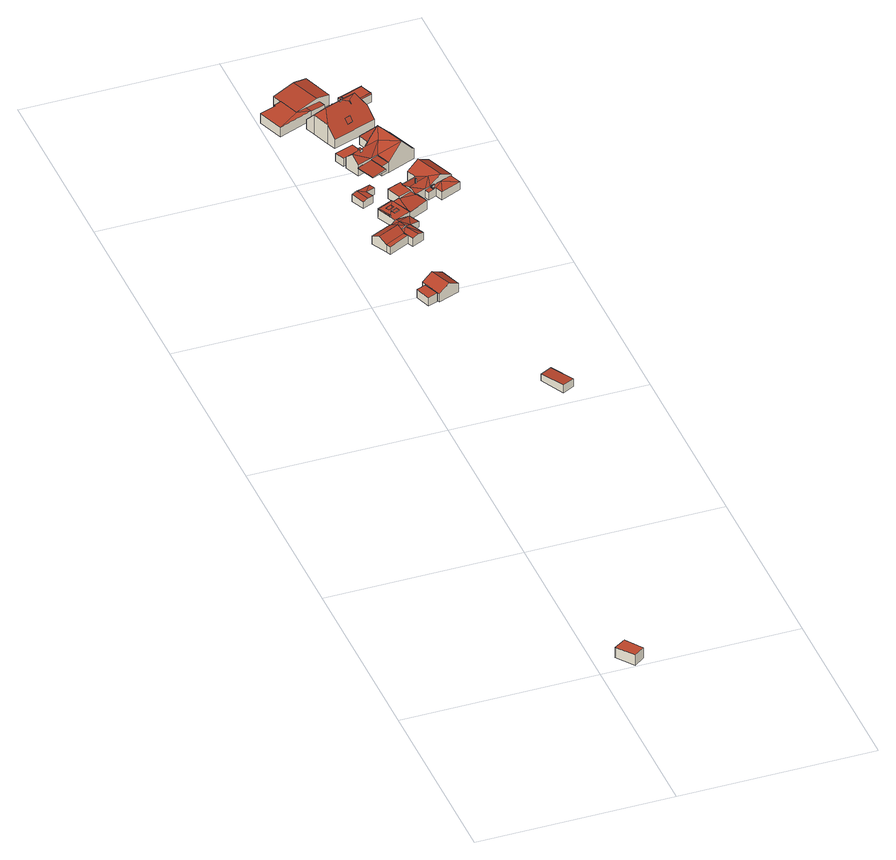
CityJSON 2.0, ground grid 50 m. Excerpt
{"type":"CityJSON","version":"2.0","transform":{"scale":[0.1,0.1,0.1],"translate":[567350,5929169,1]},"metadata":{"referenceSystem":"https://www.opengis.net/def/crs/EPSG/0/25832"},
"CityObjects":{
"building1":{"type":"Building","attributes":{"Grundfläche 2D":"19.589775","Grundhöhe NN":"1.174"},"geometry":[{"type":"Solid","lod":"3","boundaries":[[[[0,1,2,3,4]],[[0,4,5,6]],[[1,0,6,7]],[[2,1,7,8]],[[8,5,4,3,2]],[[8,7,6,5]]]],"semantics":{"surfaces":[{"type":"RoofSurface"},{"type":"WallSurface"},{"type":"GroundSurface"}],"values":[[0,1,1,1,1,2]]}}]},
"building2":{"type":"Building","attributes":{"Grundfläche 2D":"11.090458","Grundhöhe NN":"1.136"},"geometry":[{"type":"Solid","lod":"3","boundaries":[[[[9,10,11,12]],[[13,14,12,11]],[[14,15,9,12]],[[15,16,10,9]],[[16,13,11,10]],[[16,15,14,13]]]],"semantics":{"surfaces":[{"type":"RoofSurface"},{"type":"WallSurface"},{"type":"GroundSurface"}],"values":[[0,1,1,1,1,2]]}}]},
"building3":{"type":"Building","attributes":{"Grundfläche 2D":"35.291386","Grundhöhe NN":"1.378"},"geometry":[{"type":"Solid","lod":"3","boundaries":[[[[17,18,19,20]],[[19,18,21,22,23]],[[21,18,17,24,25]],[[23,22,21,25,26]],[[20,19,23,26,27]],[[17,20,27,24]],[[25,24,27,26]]]],"semantics":{"surfaces":[{"type":"RoofSurface"},{"type":"WallSurface"},{"type":"GroundSurface"}],"values":[[0,0,1,1,1,1,2]]}}]},
"building4":{"type":"Building","attributes":{"Grundfläche 2D":"23.791351","Grundhöhe NN":"1.198"},"geometry":[{"type":"Solid","lod":"3","boundaries":[[[[28,29,30,31]],[[32,33,31,30]],[[33,34,28,31]],[[34,35,29,28]],[[35,32,30,29]],[[35,34,33,32]]]],"semantics":{"surfaces":[{"type":"RoofSurface"},{"type":"WallSurface"},{"type":"GroundSurface"}],"values":[[0,1,1,1,1,2]]}}]},
"building5":{"type":"Building","attributes":{"Grundfläche 2D":"68.024656","Grundhöhe NN":"1.408"},"geometry":[{"type":"Solid","lod":"3","boundaries":[[[[36,37,38,39,40]],[[41,42,37,43,44,45]],[[37,42,38]],[[46,44,43,47]],[[38,48,39]],[[39,48,49]],[[50,48,38]],[[51,48,50]],[[52,53,51]],[[53,48,51]],[[49,48,53]],[[54,50,38]],[[44,46,45]],[[45,46,55,56,57]],[[41,45,57,58]],[[59,57,56]],[[60,57,59]],[[43,37,36,61,62]],[[38,42,41,58,54]],[[40,39,63,64]],[[36,40,64,61]],[[47,43,62,65]],[[46,47,65,66]],[[60,67,68,52,51,50,54,58,57]],[[53,52,68,69]],[[49,53,69,63,39]],[[46,66,70,55]],[[59,56,55,70,71]],[[60,59,71,67]],[[69,68,67,71,70,66,65,62,61,64,63]]]],"semantics":{"surfaces":[{"type":"RoofSurface"},{"type":"WallSurface"},{"type":"GroundSurface"}],"values":[[0,0,0,0,0,0,0,0,0,0,0,0,0,0,0,0,0,1,1,1,1,1,1,1,1,1,1,1,1,2]]}}]},
"building6":{"type":"Building","attributes":{"Grundfläche 2D":"15.640024","Grundhöhe NN":"1.471"},"geometry":[{"type":"Solid","lod":"3","boundaries":[[[[72,73,74,75]],[[76,72,75,77]],[[78,76,79]],[[80,72,76,78]],[[77,75,74,81,82]],[[76,77,82,83]],[[79,76,83,84]],[[78,79,84,85]],[[73,72,80,78,85,86]],[[74,73,86,81]],[[86,85,84,83,82,81]]]],"semantics":{"surfaces":[{"type":"RoofSurface"},{"type":"WallSurface"},{"type":"GroundSurface"}],"values":[[0,0,0,0,1,1,1,1,1,1,2]]}}]},
"building7":{"type":"Building","attributes":{"Grundfläche 2D":"14.355707","Grundhöhe NN":"1.440"},"geometry":[{"type":"Solid","lod":"3","boundaries":[[[[87,88,89,90]],[[91,92,90,89]],[[92,93,87,90]],[[93,94,88,87]],[[94,91,89,88]],[[94,93,92,91]]]],"semantics":{"surfaces":[{"type":"RoofSurface"},{"type":"WallSurface"},{"type":"GroundSurface"}],"values":[[0,1,1,1,1,2]]}}]},
"building8":{"type":"Building","attributes":{"Grundfläche 2D":"141.662245","Grundhöhe NN":"1.530"},"geometry":[{"type":"Solid","lod":"3","boundaries":[[[[95,96,97,98,99,100]],[[101,100,99]],[[102,100,101,103]],[[104,105,106,107,108]],[[102,109,106,105,110,111,112]],[[103,113,114,115]],[[95,111,116,117,96]],[[97,96,117,118]],[[98,97,118,119]],[[99,98,119,120]],[[99,120,121,113,101]],[[113,103,101]],[[112,100,102]],[[100,112,111,95]],[[110,105,104,122,123]],[[110,123,116,111]],[[124,125,108,107,106,109,102,103,115]],[[104,108,125,122]],[[114,113,121,126]],[[115,114,126,124]],[[117,116,123,122,125,124,126,121,120,119,118]]]],"semantics":{"surfaces":[{"type":"RoofSurface"},{"type":"WallSurface"},{"type":"GroundSurface"}],"values":[[0,0,0,0,0,0,1,1,1,1,1,1,1,1,1,1,1,1,1,1,2]]}}]},
"building9":{"type":"Building","attributes":{"Grundfläche 2D":"147.433457","Grundhöhe NN":"1.419"},"children":["building9-1","building9-2","building9-3","building9-4"],"geometry":[{"type":"Solid","lod":"3","boundaries":[[[[127,128,129,130,131]],[[129,128,132,133,134]],[[135,136,137,138,139,134,133,140]],[[138,137,141,134,139]],[[137,142,143,141]],[[144,134,141]],[[145,129,134,144]],[[146,147,148,149,150,151,152]],[[147,146,152,153,154,149,148]],[[155,156,153,152]],[[157,158,159,160]],[[161,162,159,158]],[[157,160,163]],[[158,157,164]],[[165,166,167,168,136,169,170,171]],[[160,159,172,173]],[[163,160,173,174]],[[162,161,175,176]],[[127,131,177,178]],[[132,128,127,178,179]],[[133,132,179,180]],[[133,180,181,140]],[[157,142,137,136,168,164]],[[182,144,141,143,142,157,163,174]],[[183,177,131,130,129,145,144,182,184]],[[169,135,140,170]],[[170,140,181,185,171]],[[165,171,185,186]],[[167,166,165,186,175,161,158]],[[167,158,164,168]],[[135,169,136]],[[187,150,149,154,188]],[[153,156,189,190]],[[150,187,172,159,151]],[[191,155,152,151,159,162,176]],[[156,155,191,189]],[[154,153,190,188]],[[191,176,175,186,185,181,180,179,178,177,183,184,182,174,173,172,187,188,190,189]]]],"semantics":{"surfaces":[{"type":"RoofSurface"},{"type":"WallSurface"},{"type":"GroundSurface"}],"values":[[0,0,0,0,0,0,0,0,0,0,0,0,0,0,0,1,1,1,1,1,1,1,1,1,1,1,1,1,1,1,1,1,1,1,1,1,1,2]]}}]},
"building9-1":{"type":"BuildingInstallation","parents":["building9"],"geometry":[{"type":"MultiSurface","lod":"3","boundaries":[[[192,193,194,195,196,197]],[[198,138,199,195,194,193]],[[199,200,196,195]],[[201,192,197,196,200,139]],[[201,198,193,192]]],"semantics":{"surfaces":[{"type":"RoofSurface"},{"type":"WallSurface"}],"values":[0,1,1,1,1]}}]},
"building9-2":{"type":"BuildingInstallation","parents":["building9"],"geometry":[{"type":"MultiSurface","lod":"3","boundaries":[[[202,203,204,205,206]],[[203,202,207]],[[206,205,208,209]],[[210,207,202,206,209,147]],[[211,204,203,207,210,146]],[[205,204,211,208]]],"semantics":{"surfaces":[{"type":"RoofSurface"},{"type":"WallSurface"}],"values":[0,0,1,1,1,1]}}]},
"building9-3":{"type":"BuildingInstallation","parents":["building9"],"geometry":[{"type":"MultiSurface","lod":"3","boundaries":[[[212,213,214,215]],[[215,214,216,217]],[[212,215,217,218]],[[213,212,218,219]],[[214,213,219,216]]],"semantics":{"surfaces":[{"type":"RoofSurface"},{"type":"WallSurface"}],"values":[0,1,1,1,1]}}]},
"building9-4":{"type":"BuildingInstallation","parents":["building9"],"geometry":[{"type":"MultiSurface","lod":"3","boundaries":[[[220,221,222,223,224]],[[153,154,224,223]],[[154,149,220,224]],[[149,225,221,220]],[[153,223,222,221,225,148]]],"semantics":{"surfaces":[{"type":"RoofSurface"},{"type":"WallSurface"}],"values":[0,1,1,1,1]}}]},
"building10":{"type":"Building","attributes":{"Grundfläche 2D":"121.474169","Grundhöhe NN":"1.440"},"children":["building10-1","building10-2"],"geometry":[{"type":"Solid","lod":"3","boundaries":[[[[226,227,228]],[[229,230,226]],[[230,227,226]],[[231,230,229]],[[232,230,231]],[[233,234,235,231]],[[231,235,232]],[[236,234,233]],[[237,235,234,238,239,240]],[[241,242,239]],[[240,239,242,235,237]],[[243,244,232,245]],[[232,235,245]],[[245,235,242]],[[246,247,248,249]],[[250,251,252,253]],[[251,250,254,255,236,233,231,229,226,228,256,257]],[[234,236,255,258]],[[238,234,258,259]],[[241,239,238,259,260,261,262]],[[260,263,264,249,248,245,242,241,262,261]],[[265,244,243,245,248,247,266]],[[227,230,232,244,265,267]],[[228,227,267,256]],[[263,268,246,249,264]],[[246,268,266,247]],[[257,269,252,251]],[[253,252,269,270]],[[250,253,270,254]],[[259,258,255,254,270,269,257,256,267,265,266,268,263,260]]]],"semantics":{"surfaces":[{"type":"RoofSurface"},{"type":"WallSurface"},{"type":"GroundSurface"}],"values":[[0,0,0,0,0,0,0,0,0,0,0,0,0,0,0,0,1,1,1,1,1,1,1,1,1,1,1,1,1,2]]}}]},
"building10-1":{"type":"BuildingInstallation","parents":["building10"],"geometry":[{"type":"MultiSurface","lod":"3","boundaries":[[[271,272,273,274,275]],[[276,277,271,275]],[[278,273,272,271,277,240]],[[278,279,274,273]],[[276,275,274,279,237]]],"semantics":{"surfaces":[{"type":"RoofSurface"},{"type":"WallSurface"}],"values":[0,1,1,1,1]}}]},
"building10-2":{"type":"BuildingInstallation","parents":["building10"],"geometry":[{"type":"MultiSurface","lod":"3","boundaries":[[[280,281,246,249,262,282]],[[282,262,249,264,261,283]],[[280,282,283,284]],[[281,280,284,285]],[[281,285,264,249,246]],[[283,261,264,285,284]]],"semantics":{"surfaces":[{"type":"RoofSurface"},{"type":"WallSurface"},{"type":"OuterCeilingSurface"}],"values":[0,1,1,1,1,2]}}]},
"building11":{"type":"Building","attributes":{"Grundfläche 2D":"143.804413","Grundhöhe NN":"1.613"},"children":["building11-1","building11-2","building11-3","building11-4","building11-5"],"geometry":[{"type":"MultiSurface","lod":"3","boundaries":[[[286,287,288,289,290,291,292,293,294,295]],[[295,288,287,286]],[[296,295,294]],[[296,297,298,299,290,289,288,295]],[[291,290,299]],[[300,301,302]],[[300,303,304,305]],[[305,301,300]],[[306,307,303]],[[307,304,303]],[[308,302,301,309]],[[306,310,311,307]],[[312,313,314,315,316,317]],[[307,311,315,314]],[[313,304,307,314]],[[312,305,304,313]],[[301,305,312,317]],[[316,309,301,317]],[[293,292,318,319]],[[320,321,322,297,296,294,293,319,323]],[[324,298,297,322,325]],[[292,291,326,318]],[[299,298,324,327]],[[291,299,327,326]],[[328,306,303,300,302,329,325]],[[330,310,306,328,321]],[[311,310,330,331,332,333,308,309,316,315]],[[302,308,333,329]],[[323,319,318,326,327,324,325,329,333,332,331,330,321,320]]],"semantics":{"surfaces":[{"type":"RoofSurface"},{"type":"WallSurface"},{"type":"GroundSurface"}],"values":[0,0,0,0,0,0,0,0,0,0,0,0,0,1,1,1,1,1,1,1,1,1,1,1,1,1,1,1,2]}}]},
"building11-1":{"type":"BuildingInstallation","parents":["building11"],"geometry":[{"type":"MultiSurface","lod":"3","boundaries":[[[334,335,336,337]],[[334,337,338,339]],[[336,335,340,341]],[[337,336,341,338]],[[335,334,339,340]]],"semantics":{"surfaces":[{"type":"RoofSurface"},{"type":"WallSurface"}],"values":[0,1,1,1,1]}}]},
"building11-2":{"type":"BuildingInstallation","parents":["building11"],"geometry":[{"type":"MultiSurface","lod":"3","boundaries":[[[342,343,344,345,346,347,348,349]],[[350,351,347,346,352]],[[348,347,351,353]],[[349,348,353,287]],[[342,349,287,288]],[[288,354,343,342]],[[345,344,343,354,355,356]],[[346,345,356,289,352]]],"semantics":{"surfaces":[{"type":"RoofSurface"},{"type":"WallSurface"}],"values":[0,1,1,1,1,1,1,1]}}]},
"building11-3":{"type":"BuildingInstallation","parents":["building11"],"geometry":[{"type":"MultiSurface","lod":"3","boundaries":[[[357,358,359,360]],[[360,359,361,362]],[[358,357,363,364]],[[357,360,362,363]],[[359,358,364,361]]],"semantics":{"surfaces":[{"type":"RoofSurface"},{"type":"WallSurface"}],"values":[0,1,1,1,1]}}]},
"building11-4":{"type":"BuildingInstallation","parents":["building11"],"geometry":[{"type":"MultiSurface","lod":"3","boundaries":[[[365,366,367,368,369,370]],[[368,367,371,372]],[[369,368,372,373]],[[369,373,370]],[[371,367,366,365,374]]],"semantics":{"surfaces":[{"type":"RoofSurface"},{"type":"WallSurface"}],"values":[0,1,1,1,1]}}]},
"building11-5":{"type":"BuildingInstallation","parents":["building11"],"geometry":[{"type":"MultiSurface","lod":"3","boundaries":[[[375,376,286,377,378,379,380,381]],[[380,381,380,379]],[[286,377,286,376]],[[378,379,378,377]],[[382,376,375,381]]],"semantics":{"surfaces":[{"type":"RoofSurface"},{"type":"WallSurface"}],"values":[0,1,1,1,1]}}]},
"building12":{"type":"Building","attributes":{"Grundfläche 2D":"21.520950","Grundhöhe NN":"1.390"},"children":["building12-1"],"geometry":[{"type":"Solid","lod":"3","boundaries":[[[[383,384,385]],[[386,383,387,388,389]],[[386,390,383]],[[390,384,383]],[[387,391,392]],[[392,391,393,394]],[[392,394,393,386,389,388,387,392,391]],[[391,395,396,393]],[[383,385,397,183]],[[182,391,387,383,183,184]],[[398,395,391,182]],[[396,395,398,399]],[[386,393,396,399,400]],[[390,386,400,401]],[[384,390,401,402]],[[385,384,402,397]],[[397,402,401,400,399,398,182,184,183]]]],"semantics":{"surfaces":[{"type":"RoofSurface"},{"type":"WallSurface"},{"type":"GroundSurface"}],"values":[[0,0,0,0,0,0,0,0,1,1,1,1,1,1,1,1,2]]}}]},
"building12-1":{"type":"BuildingInstallation","parents":["building12"],"geometry":[{"type":"MultiSurface","lod":"3","boundaries":[[[403,404,405,406,407,408,409]],[[392,410,403,409]],[[404,403,410,394]],[[394,389,411,412,407,406,405,404]],[[412,413,408,407]],[[392,409,408,413,388]]],"semantics":{"surfaces":[{"type":"RoofSurface"},{"type":"WallSurface"}],"values":[0,1,1,1,1,1]}}]}
},
"vertices":[
[116,23,31],[85,68,31],[55,48,31],[82,11,32],[88,3,32],[88,3,2],[116,23,2],[85,68,2],[55,48,2],
[111,1501,25],[125,1461,25],[150,1471,25],[135,1510,25],[150,1471,1],[135,1510,1],[111,1501,1],[125,1461,1],
[188,1539,28],[159,1529,45],[181,1473,45],[208,1484,28],[132,1519,28],[135,1510,28],[153,1463,28],[188,1539,4],[132,1519,4],[153,1463,4],[208,1484,4],
[268,1102,20],[300,1039,24],[330,1054,24],[298,1117,20],[330,1054,2],[298,1117,2],[268,1102,2],[300,1039,2],
[85,1726,27],[95,1704,39],[150,1731,39],[140,1750,28],[139,1752,27],[159,1712,27],[150,1730,39],[105,1685,27],[157,1710,27],[159,1711,27],[163,1699,27],[110,1673,27],[161,1748,33],[156,1758,33],[169,1729,33],[183,1736,28],[209,1749,20],[196,1777,20],[154,1722,28],[170,1684,27],[186,1691,31],[169,1729,31],[154,1722,27],[201,1698,27],[183,1736,27],[85,1726,4],[105,1685,4],[140,1750,4],[139,1752,4],[110,1673,4],[163,1699,4],[183,1736,4],[209,1749,4],[196,1777,4],[170,1684,4],[201,1698,4],
[112,1900,27],[98,1894,25],[113,1859,25],[127,1865,27],[133,1890,26],[141,1871,26],[150,1916,24],[157,1901,24],[126,1905,26],[113,1859,5],[141,1871,5],[133,1890,5],[157,1901,5],[150,1916,5],[98,1894,5],
[176,2046,25],[166,2072,25],[117,2053,27],[127,2028,27],[117,2053,4],[127,2028,4],[176,2046,4],[166,2072,4],
[66,2276,33],[47,2269,33],[48,2265,33],[6,2250,33],[30,2184,33],[85,2224,33],[118,2217,34],[90,2226,33],[112,2234,32],[151,2336,34],[115,2322,42],[144,2246,42],[151,2249,41],[179,2259,34],[112,2234,37],[57,2301,32],[66,2276,32],[85,2224,32],[118,2217,32],[157,2231,30],[151,2249,30],[66,2276,5],[47,2269,5],[48,2265,5],[6,2250,5],[30,2184,5],[118,2217,5],[151,2336,5],[57,2301,5],[151,2249,5],[179,2259,5],[157,2231,5],
[310,1952,29],[278,1939,48],[308,1867,48],[336,1879,31],[339,1880,29],[247,1926,30],[258,1900,30],[282,1883,38],[217,1883,30],[218,1880,31],[227,1859,38],[246,1867,38],[248,1868,38],[219,1884,30],[262,1849,29],[235,1838,30],[238,1839,30],[276,1855,29],[277,1856,29],[167,1816,29],[163,1806,29],[151,1782,28],[149,1778,28],[156,1762,28],[199,1782,29],[175,1833,29],[135,1815,29],[132,1814,29],[174,1836,29],[134,1817,29],[235,1838,28],[196,1840,26],[199,1782,26],[251,1806,30],[195,1842,26],[175,1833,26],[238,1839,28],[229,1853,28],[181,1877,31],[195,1842,31],[196,1840,31],[229,1853,31],[217,1883,31],[219,1884,31],[217,1891,31],[199,1782,4],[251,1806,4],[238,1839,4],[195,1842,4],[175,1833,4],[339,1880,4],[310,1952,4],[247,1926,4],[258,1900,4],[219,1884,4],[276,1855,4],[308,1867,4],[277,1856,4],[217,1891,4],[181,1877,4],[156,1762,4],[132,1814,4],[134,1817,4],[135,1815,4],[174,1836,4],
[247,1870,49],[245,1870,49],[246,1867,49],[246,1866,49],[248,1867,49],[248,1868,49],[245,1870,37],[246,1866,38],[248,1867,38],[247,1870,37],
[163,1806,30],[167,1816,30],[166,1819,30],[152,1812,30],[156,1803,30],[170,1810,30],[152,1812,29],[156,1803,29],[170,1810,29],[166,1819,29],
[178,1794,30],[174,1803,30],[160,1797,29],[164,1788,29],[160,1797,28],[164,1788,28],[178,1794,29],[174,1803,29],
[149,1778,31],[152,1780,31],[151,1782,31],[135,1815,30],[132,1814,30],[152,1780,28],
[258,2074,36],[291,1998,34],[260,2075,34],[256,2073,37],[286,1996,37],[224,2060,75],[255,1983,75],[208,2054,57],[189,2043,35],[214,2031,56],[188,2046,35],[165,2011,56],[131,2020,35],[139,2000,56],[160,2009,56],[147,1981,36],[184,1996,34],[217,1970,34],[218,1968,34],[203,2004,34],[198,1962,31],[217,1970,32],[203,2004,32],[184,1996,31],[208,2054,26],[258,2074,26],[241,2113,29],[192,2093,29],[208,2054,4],[188,2046,4],[260,2075,4],[258,2074,4],[189,2043,4],[131,2020,4],[147,1981,4],[147,1981,27],[147,1981,29],[184,1996,4],[184,1996,27],[218,1968,4],[217,1970,4],[291,1998,4],[198,1962,4],[241,2113,4],[192,2093,4],
[158,2013,58],[160,2009,58],[161,2005,58],[167,2007,58],[164,2015,58],[164,2015,51],[158,2013,51],[161,2005,52],[167,2007,52],
[165,1933,29],[203,1949,31],[146,1980,29],[146,1980,27],[165,1933,27],[203,1949,27],
[192,2162,81],[173,2163,89],[173,2164,89],[167,2161,89],[130,2148,89],[123,2119,61],[132,2096,33],[244,2135,33],[235,2159,61],[211,2177,89],[218,2206,61],[210,2230,33],[97,2190,33],[106,2166,61],[207,2230,27],[204,2246,32],[201,2248,27],[209,2223,27],[212,2224,32],[209,2231,32],[213,2212,27],[216,2215,32],[261,2270,27],[262,2267,32],[274,2234,27],[274,2236,32],[209,2231,30],[212,2224,30],[216,2215,30],[274,2236,30],[262,2267,30],[204,2246,30],[132,2096,6],[244,2135,6],[218,2206,6],[216,2213,6],[210,2230,6],[235,2159,6],[97,2190,6],[207,2229,6],[123,2119,6],[106,2166,6],[213,2212,6],[201,2248,6],[274,2234,6],[274,2236,6],[262,2267,6],[261,2270,6],
[188,2128,47],[185,2137,59],[170,2132,58],[174,2122,47],[174,2122,46],[188,2128,46],[185,2137,58],[170,2132,57],
[173,2164,95],[172,2168,95],[167,2166,95],[165,2165,95],[168,2159,95],[174,2162,95],[174,2163,95],[173,2163,95],[172,2161,87],[174,2162,87],[168,2159,87],[174,2163,89],[172,2168,84],[167,2166,85],[165,2165,85],
[160,2202,46],[147,2197,46],[151,2187,58],[164,2191,58],[151,2187,57],[164,2191,57],[160,2202,45],[147,2197,45],
[143,2166,76],[144,2163,80],[145,2160,83],[150,2162,83],[150,2163,83],[148,2168,76],[145,2160,82],[150,2162,82],[150,2163,82],[144,2163,79],
[194,2162,81],[194,2163,81],[189,2161,81],[190,2157,76],[191,2155,74],[192,2156,74],[196,2157,74],[194,2162,80],
[308,1867,28],[349,1849,27],[336,1879,28],[288,1846,27],[277,1856,27],[280,1853,27],[283,1850,27],[296,1827,27],[276,1855,27],[278,1852,27],[282,1843,27],[280,1849,27],[262,1849,27],[267,1837,27],[336,1879,4],[262,1849,4],[267,1837,4],[288,1846,4],[296,1827,4],[349,1849,4],
[279,1849,33],[280,1849,33],[283,1850,33],[286,1851,33],[287,1852,33],[286,1855,33],[278,1852,33],[279,1849,27],[286,1851,27],[287,1852,27],[286,1855,27]
]}
